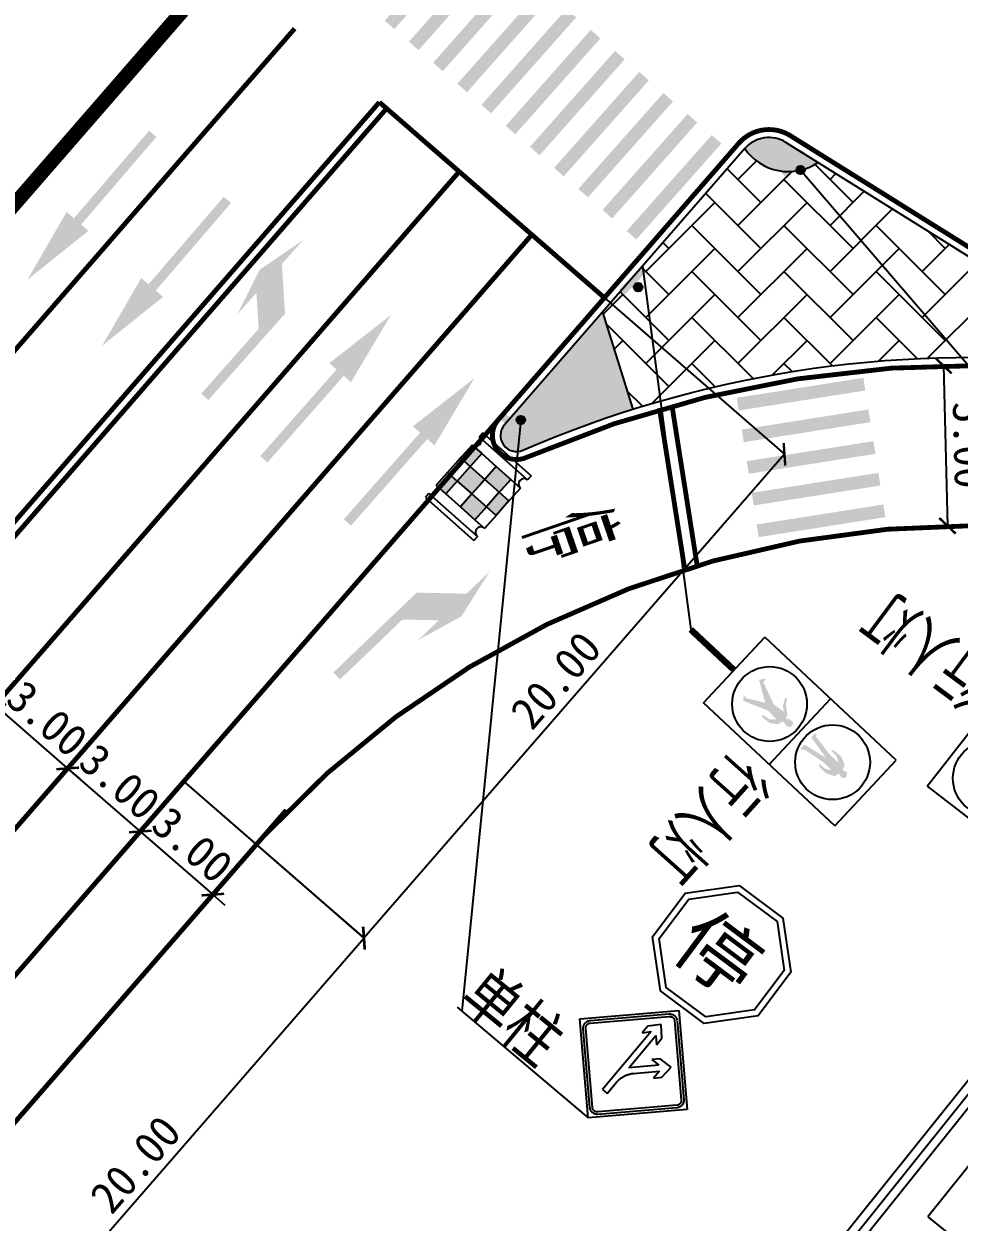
# Model space of a CAD drawing. Header units: millimetres. Extents: x 67546 to 67853, y 50657 to 50921.
# Drawn here: x 67667.31 to 67696.48, y 50736.81 to 50774.19 of the extents above; entities that cross this region are included whole.
import ezdxf

# ---------------------------------------------------------------- set-up
doc = ezdxf.new("R2010")
doc.units = ezdxf.units.MM
doc.linetypes.add('JTSS01', pattern=[6, 2, -4])
doc.linetypes.add('JTSS02', pattern=[2, 1, -1])
for name, color, linetype in [('@-交通信号', 7, 'Continuous'), ('@-交通岛', 82, 'Continuous'), ('@-交通标志', 7, 'Continuous'), ('@-设计标注', 7, 'Continuous'), ('@-路面边线', 7, 'Continuous'), ('@-辅助设计', 4, 'Continuous'), ('@-隔离岛', 3, 'Continuous'), ('交通标志', 7, 'Continuous')]:
    doc.layers.add(name, color=color, linetype=linetype)
doc.layers.add('@-道路标线', color=7, linetype='Continuous', lineweight=0)
doc.layers.get('0').off()
doc.layers.get('@-辅助设计').off()
doc.styles.add('--黑体', font='simhei.ttf')
doc.styles.add('STYLE1', font='simhei.ttf', dxfattribs={"width": 0.8})
doc.styles.add('宋体', font='')
doc.styles.add('黑体', font='simhei.ttf', dxfattribs={"width": 0.8})
doc.styles.get('宋体').set_extended_font_data('SimSun')
doc.dimstyles.new('标志标注', dxfattribs={"dimtxt": 1, "dimasz": 0.5, "dimexe": 0, "dimexo": 0, "dimgap": 0.25, "dimtad": 1, "dimzin": 0, "dimdsep": 46, "dimtxsty": '--黑体', "dimblk": 'ARCHTICK', "dimcen": 0.09, "dimadec": 0, "dimazin": 0, "dimtfac": 1, "dimtix": 1, "dimtmove": 1, "dimatfit": 0, "dimfxl": 1, "dimtolj": 1, "dimtzin": 0, "dimarcsym": 0})

# ---------------------------------------------------------------- blocks, each defined once
blk = doc.blocks.new('A$C3CD052C4')
at = {"layer": '@-交通信号'}
h = blk.add_hatch(color=256, dxfattribs=at)
h.paths.add_polyline_path([(0.198, 4.356), (0.304, 4.182), (0.32, 3.934), (0.381, 3.967), (0.401, 4.276), (0.275, 4.548), (0.121, 4.589), (0.137, 4.65), (0.157, 4.715), (0.141, 4.776), (0.1, 4.814), (0.043, 4.83), (-0.015, 4.814), (-0.055, 4.776), (-0.071, 4.715), (-0.051, 4.65), (-0.035, 4.589), (-0.19, 4.548), (-0.316, 4.276), (-0.295, 3.967), (-0.234, 3.934), (-0.218, 4.182), (-0.113, 4.356), (-0.113, 3.967), (-0.234, 3.267), (-0.279, 3.257), (-0.291, 3.19), (-0.113, 3.19), (0.043, 3.967), (0.198, 3.19), (0.377, 3.19), (0.365, 3.257), (0.32, 3.267), (0.198, 3.967)])
h.paths.add_polyline_path([(-0.061, 1.636), (-0.348, 0.921), (-0.458, 0.919), (-0.477, 0.887), (-0.307, 0.779), (0.082, 1.403), (0.39, 0.855), (0.361, 0.823), (0.365, 0.797), (0.408, 0.779), (0.506, 0.859), (0.201, 1.639), (0.216, 2.02), (0.368, 1.86), (0.408, 1.596), (0.474, 1.636), (0.445, 1.947), (0.303, 2.15), (0.133, 2.208), (0.125, 2.252, 0.207228), (0.135, 2.45, 0.071106), (0.119, 2.472, 0.097589), (0.103, 2.484, 0.022233), (0.085, 2.492, 0.040799), (0.074, 2.494, 0.045979), (0.046, 2.497, 0.036358), (0.01, 2.494, 0.028309), (-0.009, 2.491, 0.024691), (-0.031, 2.484, 0.079385), (-0.056, 2.47, 0.12435), (-0.067, 2.455, 0.081145), (-0.072, 2.435, 0.069556), (-0.07, 2.412, 0.00473), (-0.068, 2.402, 0.009011), (-0.067, 2.397, 0.057142), (-0.061, 2.381, -0.068241), (-0.056, 2.368, -0.124353), (-0.057, 2.348, 0.089456), (-0.06, 2.321, 0.014819), (-0.058, 2.301, -0.022419), (-0.056, 2.28, 0.042847), (-0.056, 2.27, 0.182875), (-0.054, 2.264, 0.101619), (-0.045, 2.259, 0.029922), (-0.002, 2.249), (-0.002, 2.204), (-0.11, 2.179), (-0.181, 2.086), (-0.291, 1.94), (-0.331, 1.904), (-0.506, 1.794), (-0.453, 1.754), (-0.263, 1.853), (-0.216, 1.878), (-0.11, 2.021)])
for p, q in [((-1.402, 5.609), (-1.402, 0)), ((1.402, 5.609), (-1.402, 5.609)), ((1.402, 5.609), (1.402, 0)), ((1.402, 2.805), (-1.402, 2.805)), ((1.402, 0), (-1.402, 0))]:
    blk.add_line(p, q, dxfattribs=at)
at = {"layer": '@-交通信号', "color": 1}
blk.add_circle((0, 4.207), 1.166, dxfattribs=at)
at = {"layer": '@-交通信号', "color": 3}
blk.add_circle((0.016, 1.53), 1.166, dxfattribs=at)
blk = doc.blocks.new('A$C4D5C2BD2')
at = {"layer": '@-交通信号', "linetype": 'ByBlock', "lineweight": -3}
h = blk.add_hatch(color=14, dxfattribs=at)
edge = h.paths.add_edge_path()
edge.add_line((0.981, 0.31), (0.905, 0.534))
edge.add_line((0.905, 0.534), (0.001, 0.223))
edge.add_line((0.001, 0.223), (0.077, 0))
edge.add_line((0.077, 0), (0.981, 0.31))
blk.add_hatch(color=14, dxfattribs=at).paths.add_polyline_path([(0.557, 0.515, 1), (0.292, 0.515, 1)])
at = {"layer": '@-交通信号', "color": 14}
blk.add_circle((0.425, 0.515, 363.651), 0.132, dxfattribs=at)
blk = doc.blocks.new('A$C42B20481')
at = {"layer": '@-交通信号', "linetype": 'ByBlock', "lineweight": -3}
for points in [[(0.132, 0, 1), (-0.132, 0, 1)], [(0.461, -0.373), (0.46, -0.137), (-0.496, -0.139), (-0.495, -0.375)]]:
    blk.add_hatch(color=14, dxfattribs=at).paths.add_polyline_path(points)
at = {"layer": '@-交通信号', "color": 14}
blk.add_circle((0, 0), 0.132, dxfattribs=at)
blk = doc.blocks.new('A$C1B03350C')
at = {"layer": '@-交通标志'}
for p, q in [((23.472, 21.953), (0.545, 20.911)), ((24.391, 1.724), (23.472, 21.953)), ((22.675, 21.646), (1.367, 20.678)), ((22.687, 21.377), (1.379, 20.408)), ((23.238, 15.185), (22.969, 21.119)), ((24.084, 2.521), (23.239, 21.131)), ((0.545, 20.911), (1.464, 0.682)), ((15.239, 20.227), (17.936, 20.35)), ((15.361, 17.53), (15.239, 20.227)), ((17.936, 20.35), (18.058, 17.653)), ((19.15, 20.405), (21.847, 20.528)), ((19.272, 17.708), (19.15, 20.405)), ((21.847, 20.528), (21.969, 17.83)), ((0.852, 20.114), (1.697, 1.503)), ((1.121, 20.126), (1.391, 14.192)), ((7.417, 19.872), (10.114, 19.994)), ((7.539, 17.175), (7.417, 19.872)), ((10.114, 19.994), (10.236, 17.297)), ((11.328, 20.05), (14.025, 20.172)), ((11.45, 17.352), (11.328, 20.05)), ((14.025, 20.172), (14.147, 17.475)), ((4.193, 19.456), (2.912, 17.896)), ((5.609, 18.018), (4.193, 19.456)), ((5.667, 16.747), (5.609, 18.018)), ((2.912, 17.896), (2.97, 16.624)), ((4.727, 17.605), (5.667, 16.747)), ((4.826, 15.43), (4.727, 17.605)), ((18.058, 17.653), (15.361, 17.53)), ((21.969, 17.83), (19.272, 17.708)), ((2.97, 16.624), (3.828, 17.564)), ((3.828, 17.564), (3.927, 15.389)), ((10.236, 17.297), (7.539, 17.175)), ((14.147, 17.475), (11.45, 17.352)), ((7.565, 16.5), (22, 17.156)), ((22, 17.156), (22.061, 15.807)), ((7.626, 15.152), (7.565, 16.5)), ((22.061, 15.807), (7.626, 15.152)), ((3.927, 15.389), (4.826, 15.43)), ((1.391, 14.192), (23.238, 15.185)), ((23.251, 14.915), (1.403, 13.923)), ((23.533, 8.712), (23.251, 14.915)), ((1.403, 13.923), (1.685, 7.719)), ((19.443, 13.932), (22.14, 14.054)), ((19.565, 11.234), (19.443, 13.932)), ((22.14, 14.054), (22.262, 11.357)), ((7.711, 13.399), (10.408, 13.521)), ((10.408, 13.521), (10.53, 10.824)), ((13.577, 13.665), (16.274, 13.788)), ((13.699, 10.968), (13.577, 13.665)), ((16.274, 13.788), (16.396, 11.09)), ((7.833, 10.701), (7.711, 13.399)), ((3.656, 12.268), (2.219, 10.852)), ((4.927, 12.326), (3.656, 12.268)), ((4.069, 11.386), (4.927, 12.326)), ((6.244, 11.485), (4.069, 11.386)), ((6.285, 10.586), (6.244, 11.485)), ((22.262, 11.357), (19.565, 11.234)), ((2.219, 10.852), (3.778, 9.571)), ((16.396, 11.09), (13.699, 10.968)), ((4.11, 10.487), (6.285, 10.586)), ((5.05, 9.629), (4.11, 10.487)), ((10.53, 10.824), (7.833, 10.701)), ((7.864, 10.027), (22.293, 10.683)), ((22.293, 10.683), (22.354, 9.334)), ((7.925, 8.678), (7.864, 10.027)), ((3.778, 9.571), (5.05, 9.629)), ((22.354, 9.334), (7.925, 8.678)), ((1.685, 7.719), (23.533, 8.712)), ((23.545, 8.442), (1.697, 7.449)), ((23.815, 2.508), (23.545, 8.442)), ((1.697, 7.449), (1.967, 1.516)), ((10.905, 7.057), (13.602, 7.18)), ((13.602, 7.18), (13.725, 4.482)), ((14.816, 7.235), (17.513, 7.357)), ((14.938, 4.537), (14.816, 7.235)), ((17.513, 7.357), (17.636, 4.66)), ((3.083, 6.702), (5.78, 6.824)), ((5.78, 6.824), (5.903, 4.127)), ((6.994, 6.879), (9.691, 7.002)), ((7.116, 4.182), (6.994, 6.879)), ((9.691, 7.002), (9.814, 4.305)), ((11.027, 4.36), (10.905, 7.057)), ((3.205, 4.004), (3.083, 6.702)), ((21.452, 6.59), (20.18, 6.532)), ((20.18, 6.532), (21.12, 5.674)), ((23.012, 5.31), (21.452, 6.59)), ((21.12, 5.674), (18.945, 5.575)), ((18.945, 5.575), (18.986, 4.676)), ((21.574, 3.893), (23.012, 5.31)), ((17.636, 4.66), (14.938, 4.537)), ((18.986, 4.676), (21.161, 4.775)), ((21.161, 4.775), (20.303, 3.835)), ((5.903, 4.127), (3.205, 4.004)), ((9.814, 4.305), (7.116, 4.182)), ((13.725, 4.482), (11.027, 4.36)), ((3.232, 3.33), (17.666, 3.986)), ((17.666, 3.986), (17.727, 2.637)), ((20.303, 3.835), (21.574, 3.893)), ((3.293, 1.981), (3.232, 3.33)), ((17.727, 2.637), (3.293, 1.981)), ((2.249, 1.258), (23.557, 2.226)), ((2.261, 0.988), (23.569, 1.957)), ((1.464, 0.682), (24.391, 1.724))]:
    blk.add_line(p, q, dxfattribs=at)
for centre, major_axis, start_param, end_param in [((22.699, 21.107), (-0.382, 0.382), 3.972398, 5.543194), ((22.699, 21.107), (-0.191, 0.191), 3.972398, 5.543194), ((1.391, 20.139), (-0.382, 0.382), -0.739991, 0.830805), ((1.391, 20.139), (0.191, 0.191), 0.830805, 2.401601), ((23.545, 2.496), (0.191, 0.191), 3.972398, 5.543194), ((23.545, 2.496), (-0.382, 0.382), 2.401601, 3.972398), ((2.237, 1.528), (-0.382, 0.382), 0.830805, 2.401601), ((2.237, 1.528), (0.191, 0.191), 2.401601, 3.972398)]:
    blk.add_ellipse(centre, major_axis=major_axis, ratio=1, start_param=start_param, end_param=end_param, dxfattribs=at)
blk = doc.blocks.new('*U56')
at = {"layer": '@-路面边线'}
h = blk.add_hatch(color=256, dxfattribs=at)
h.dxf.hatch_style = 1
h.paths.add_polyline_path([(0.442, -0.026), (0.403, -4.026), (0.803, -4.029), (0.842, -0.03)])
blk = doc.blocks.new('*U57')
at = {"layer": '@-辅助设计', "color": 0, "linetype": 'ByBlock', "lineweight": -2, "transparency": 16777216, "rotation": 138.9999999997542}
for p in [(67675.407, 50776.996), (67676.162, 50776.34), (67676.916, 50775.684), (67677.671, 50775.028), (67678.426, 50774.372), (67679.18, 50773.716), (67679.935, 50773.06), (67680.69, 50772.404), (67681.445, 50771.748), (67682.199, 50771.092), (67682.954, 50770.436), (67683.709, 50769.78), (67684.463, 50769.124), (67685.218, 50768.467), (67685.973, 50767.811), (67686.727, 50767.155)]:
    blk.add_blockref('*U56', p, dxfattribs=at)
blk = doc.blocks.new('*U63')
at = {"layer": '@-路面边线'}
h = blk.add_hatch(color=256, dxfattribs=at)
h.dxf.hatch_style = 1
h.paths.add_polyline_path([(-0.613, 2.033), (-0.61, -1.967), (-0.21, -1.967), (-0.213, 2.033)])
blk = doc.blocks.new('*U64')
at = {"layer": '@-辅助设计', "color": 0, "linetype": 'ByBlock', "lineweight": -2, "transparency": 16777216, "rotation": 278.932982786491}
for p in [(67691.581, 50762.226), (67691.736, 50761.238), (67691.892, 50760.25), (67692.047, 50759.262), (67692.202, 50758.274)]:
    blk.add_blockref('*U63', p, dxfattribs=at)
blk = doc.blocks.new('A$C348E0356')
at = {"layer": '交通标志', "lineweight": 15}
h = blk.add_hatch(color=1, dxfattribs=at)
h.paths.add_polyline_path([(3.003, 1.582), (2.699, 2.053), (2.346, 1.825), (2.65, 1.354)])
h.paths.add_polyline_path([(1.7, 2.828), (2.004, 2.356), (2.357, 2.584), (2.053, 3.056)])
h.paths.add_polyline_path([(2.004, 2.356), (1.473, 2.014), (1.815, 1.484), (2.346, 1.825), (2.213, 2.032)])
h.paths.add_polyline_path([(2.119, 1.012), (1.815, 1.484), (1.285, 1.142), (1.588, 0.67)])
h.paths.add_polyline_path([(1.169, 2.486), (0.639, 2.144), (0.943, 1.672), (1.473, 2.014)])
h.paths.add_polyline_path([(0.943, 1.672), (0.589, 1.444), (0.931, 0.914), (1.285, 1.142), (1.152, 1.348)])
at = {"layer": '交通标志', "lineweight": 25}
for p, q in [((1.769, 3.498), (0, 2.358)), ((1.864, 3.35), (0.095, 2.211)), ((1.864, 3.35), (1.769, 3.498)), ((1.7, 2.828), (1.169, 2.486)), ((2.053, 3.056), (1.7, 2.828)), ((2.004, 2.356), (1.7, 2.828)), ((2.357, 2.584), (2.053, 3.056)), ((0.095, 2.211), (0, 2.358)), ((1.169, 2.486), (0.639, 2.144)), ((1.473, 2.014), (1.169, 2.486)), ((2.004, 2.356), (1.473, 2.014)), ((2.357, 2.584), (2.004, 2.356)), ((2.346, 1.825), (2.004, 2.356)), ((2.699, 2.053), (2.357, 2.584)), ((0.639, 2.144), (0.285, 1.916)), ((0.943, 1.672), (0.639, 2.144)), ((1.473, 2.014), (0.943, 1.672)), ((1.815, 1.484), (1.473, 2.014)), ((2.65, 1.354), (2.213, 2.032)), ((2.699, 2.053), (2.346, 1.825)), ((3.003, 1.582), (2.566, 2.26)), ((0.589, 1.444), (0.285, 1.916)), ((0.943, 1.672), (0.589, 1.444)), ((1.285, 1.142), (0.943, 1.672)), ((2.119, 1.012), (1.682, 1.69)), ((2.346, 1.825), (1.815, 1.484)), ((3.003, 1.582), (2.65, 1.354)), ((0.931, 0.914), (0.589, 1.444)), ((1.588, 0.67), (1.152, 1.348)), ((1.815, 1.484), (1.285, 1.142)), ((3.193, 1.287), (1.425, 0.147)), ((2.65, 1.354), (2.119, 1.012)), ((3.288, 1.14), (3.193, 1.287)), ((1.235, 0.442), (0.798, 1.12)), ((1.285, 1.142), (0.931, 0.914)), ((3.288, 1.14), (1.52, 0)), ((2.119, 1.012), (1.588, 0.67)), ((1.588, 0.67), (1.235, 0.442)), ((1.52, 0), (1.425, 0.147))]:
    blk.add_line(p, q, dxfattribs=at)
for centre, major_axis, start_param, end_param in [((1.959, 3.203), (0.013, 0.175), 0.648166, 3.789759), ((0.19, 2.063), (-0.175, 0.013), 2.218962, 5.360555), ((3.098, 1.434), (-0.175, 0.013), -0.92263, 2.218962), ((1.33, 0.295), (0.013, 0.175), 3.789759, 6.931351)]:
    blk.add_ellipse(centre, major_axis=major_axis, ratio=1, start_param=start_param, end_param=end_param, dxfattribs=at)
blk = doc.blocks.new('A$C174B43BA')
at = {"layer": '交通标志', "linetype": 'ByBlock', "lineweight": -3}
for points in [[(0.637, 0.384, 1), (0.372, 0.384, 1)], [(0.956, 0), (0.961, 0.236), (0.005, 0.257), (0, 0.022)]]:
    blk.add_hatch(color=14, dxfattribs=at).paths.add_polyline_path(points)
at = {"layer": '交通标志', "color": 14}
blk.add_circle((0.504, 0.384), 0.132, dxfattribs=at)
blk = doc.blocks.new('A$C4F5065A2')
at = {"layer": '@-交通标志', "color": 1}
for points in [[(57.9, 197.6), (139.7, 197.6), (197.6, 139.7), (197.6, 57.9), (139.7, 0), (57.9, 0), (0, 57.9), (0, 139.7)], [(61.8, 188.1), (135.8, 188.1), (188.1, 135.8), (188.1, 61.8), (135.8, 9.5), (61.8, 9.5), (9.5, 61.8), (9.5, 135.8)]]:
    blk.add_lwpolyline(points, close=True, dxfattribs=at)
at = {"layer": '@-交通标志', "color": 7, "style": '黑体'}
blk.add_text('停', height=87.2, dxfattribs=at).set_placement((34.4, 53.7))
blk = doc.blocks.new('A$C13FF20AF')
at = {"layer": '交通标志', "color": 5}
for p, q in [((0, 7.8), (7.8, 15.59)), ((7.8, 15.59), (15.59, 7.79)), ((7.79, 0), (0, 7.8)), ((15.59, 7.79), (7.79, 0))]:
    blk.add_line(p, q, dxfattribs=at)
at = {"layer": '交通标志', "color": 7}
for p, q in [((0.98, 8.39), (7.22, 14.62)), ((1.17, 8.19), (7.41, 14.42)), ((8.19, 14.42), (14.42, 8.18)), ((8.39, 14.62), (14.62, 8.37)), ((7.31, 13.16), (6.28, 12.04)), ((6.28, 12.04), (6.28, 11.09)), ((8.35, 12.04), (7.31, 13.16)), ((8.35, 11.09), (8.35, 12.04)), ((6.28, 11.09), (6.97, 11.84)), ((6.97, 11.84), (6.96, 3.41)), ((7.65, 7.16), (7.65, 11.84)), ((7.65, 11.84), (8.35, 11.09)), ((10.03, 9.54), (7.65, 7.16)), ((9.69, 10.17), (9.02, 9.5)), ((9.02, 9.5), (10.03, 9.54)), ((11.21, 10.23), (9.69, 10.17)), ((11.15, 8.71), (11.21, 10.23)), ((0.92, 8.33), (0.98, 8.39)), ((1.13, 8.15), (1.17, 8.19)), ((8.46, 7), (10.52, 9.06)), ((10.52, 9.06), (10.48, 8.04)), ((10.48, 8.04), (11.15, 8.71)), ((7.21, 0.97), (0.97, 7.22)), ((7.4, 1.17), (1.17, 7.41)), ((14.42, 7.4), (8.18, 1.17)), ((8.36, 6.9), (8.46, 7)), ((14.62, 7.2), (8.37, 0.97)), ((14.44, 7.42), (14.42, 7.4)), ((14.65, 7.23), (14.62, 7.2)), ((7.65, 3.41), (7.65, 5.05)), ((6.96, 3.41), (7.65, 3.41)), ((7.27, 0.92), (7.21, 0.97)), ((7.44, 1.13), (7.4, 1.17))]:
    blk.add_line(p, q, dxfattribs=at)
for points in [[(7.22, 14.62), (7.28, 14.68), (7.35, 14.72), (7.42, 14.77), (7.49, 14.8), (7.57, 14.83), (7.65, 14.85), (7.72, 14.86), (7.8, 14.86), (7.88, 14.86), (7.96, 14.84), (8.04, 14.83), (8.11, 14.8), (8.19, 14.77), (8.26, 14.72), (8.33, 14.67)], [(7.41, 14.42), (7.45, 14.46), (7.5, 14.49), (7.55, 14.52), (7.6, 14.54), (7.65, 14.56), (7.7, 14.57), (7.75, 14.58), (7.8, 14.58), (7.86, 14.58), (7.91, 14.57), (7.96, 14.56), (8.01, 14.54), (8.06, 14.52), (8.11, 14.49), (8.15, 14.46), (8.19, 14.42)], [(0.97, 7.22), (0.92, 7.28), (0.87, 7.35), (0.83, 7.42), (0.79, 7.49), (0.77, 7.57), (0.75, 7.65), (0.74, 7.72), (0.73, 7.8), (0.74, 7.88), (0.75, 7.96), (0.77, 8.04), (0.79, 8.11), (0.83, 8.19), (0.87, 8.26), (0.92, 8.33)], [(1.17, 7.41), (1.13, 7.45), (1.1, 7.5), (1.07, 7.55), (1.05, 7.6), (1.03, 7.65), (1.02, 7.7), (1.01, 7.75), (1.01, 7.8), (1.01, 7.86), (1.02, 7.91), (1.03, 7.96), (1.05, 8.01), (1.07, 8.06), (1.1, 8.11), (1.13, 8.15)], [(14.42, 8.18), (14.44, 8.16), (14.46, 8.14), (14.48, 8.12), (14.49, 8.1), (14.51, 8.07), (14.52, 8.05), (14.53, 8.03), (14.54, 8), (14.55, 7.98), (14.56, 7.95), (14.57, 7.92), (14.57, 7.9), (14.58, 7.87), (14.58, 7.84), (14.58, 7.82), (14.58, 7.79), (14.58, 7.76), (14.58, 7.73), (14.58, 7.71), (14.57, 7.68), (14.57, 7.65), (14.56, 7.63), (14.55, 7.6), (14.54, 7.58), (14.53, 7.55), (14.52, 7.53), (14.51, 7.51), (14.49, 7.48), (14.48, 7.46), (14.46, 7.44), (14.44, 7.42)], [(14.62, 8.37), (14.65, 8.34), (14.67, 8.31), (14.7, 8.28), (14.72, 8.25), (14.74, 8.21), (14.76, 8.18), (14.78, 8.14), (14.8, 8.11), (14.81, 8.07), (14.82, 8.03), (14.84, 7.99), (14.84, 7.95), (14.85, 7.91), (14.86, 7.87), (14.86, 7.83), (14.86, 7.79), (14.86, 7.75), (14.86, 7.71), (14.85, 7.67), (14.84, 7.63), (14.84, 7.59), (14.82, 7.55), (14.81, 7.51), (14.8, 7.47), (14.78, 7.44), (14.76, 7.4), (14.74, 7.36), (14.72, 7.33), (14.7, 7.3), (14.67, 7.26), (14.65, 7.23)], [(7.65, 5.05), (7.65, 5.19), (7.66, 5.32), (7.68, 5.46), (7.7, 5.59), (7.73, 5.73), (7.77, 5.85), (7.81, 5.98), (7.86, 6.11), (7.91, 6.23), (7.97, 6.35), (8.04, 6.47), (8.11, 6.58), (8.19, 6.69), (8.27, 6.8), (8.36, 6.9)], [(8.37, 0.97), (8.31, 0.92), (8.24, 0.87), (8.17, 0.83), (8.1, 0.79), (8.03, 0.77), (7.95, 0.75), (7.87, 0.74), (7.79, 0.73), (7.71, 0.74), (7.63, 0.75), (7.55, 0.77), (7.48, 0.79), (7.41, 0.83), (7.34, 0.87), (7.27, 0.92)], [(8.18, 1.17), (8.14, 1.13), (8.09, 1.1), (8.05, 1.07), (8, 1.05), (7.95, 1.03), (7.89, 1.02), (7.84, 1.01), (7.79, 1.01), (7.74, 1.01), (7.68, 1.02), (7.63, 1.03), (7.58, 1.05), (7.53, 1.07), (7.49, 1.1), (7.44, 1.13)]]:
    blk.add_spline(points, degree=3, dxfattribs=at)
blk = doc.blocks.new('A$C291B26D4')
at = {"layer": '交通标志'}
blk.add_line((0.24, 0.205), (5.584, 0.269), dxfattribs=at)
for name, p, xscale, yscale, zscale, rotation in [('A$C4F5065A2', (3.501, 4.646), 0.0207999998472934, 0.0208000000566244, 0.0208, 4.070968802407461), ('A$C13FF20AF', (3.4, 0.243), 0.2804062249635773, 0.2804062250068, 0.2804062247775562, 0.6801314453254345)]:
    blk.add_blockref(name, p, dxfattribs=dict(at, xscale=xscale, yscale=yscale, zscale=zscale, rotation=rotation))
at = {"layer": '交通标志', "color": 0, "style": '黑体', "width": 0.8}
blk.add_text('单柱', height=1.5, rotation=1.5884, dxfattribs=at).set_placement((0.122, 0.343))
blk = doc.blocks.new('A$C1A410BDF')
blk.add_blockref('A$C291B26D4', (0, 0))
blk = doc.blocks.new('_ARCHTICK')
at = {"color": 0, "linetype": 'ByBlock', "const_width": 0.15}
blk.add_lwpolyline([(-0.5, -0.5), (0.5, 0.5)], dxfattribs=at)
blk = doc.blocks.new('*D89')
at = {"layer": '@-设计标注', "color": 0, "lineweight": -2, "transparency": 16777216}
for p, q in [((67666.411, 50752.929), (67666.033, 50753.257)), ((67666.411, 50752.929), (67668.675, 50750.961)), ((67668.675, 50750.961), (67669.052, 50750.633))]:
    blk.add_line(p, q, dxfattribs=at)
at = {"layer": 'Defpoints', "color": 0, "transparency": 16777216}
for p in [(67666.411, 50752.929), (67668.675, 50750.961), (67668.675, 50750.961)]:
    blk.add_point(p, dxfattribs=at)
at = {"layer": '@-设计标注', "color": 0, "lineweight": -2, "transparency": 16777216, "xscale": 0.5, "yscale": 0.5, "zscale": 0.5}
for p, rotation in [((67666.411, 50752.929), 319.0000000000542), ((67668.675, 50750.961), 139.0000000000543)]:
    blk.add_blockref('_ARCHTICK', p, dxfattribs=dict(at, rotation=rotation))
at = {"layer": '@-设计标注', "color": 0, "transparency": 16777216, "insert": (67668.038, 50752.515), "char_height": 1, "attachment_point": 5, "rotation": 319, "style": '--黑体'}
blk.add_mtext('\\A1;3.00', dxfattribs=at)
blk = doc.blocks.new('*D90')
at = {"layer": '@-设计标注', "color": 0, "lineweight": -2, "transparency": 16777216}
for p, q in [((67668.675, 50750.961), (67668.297, 50751.289)), ((67668.675, 50750.961), (67670.939, 50748.993)), ((67670.939, 50748.993), (67671.316, 50748.665))]:
    blk.add_line(p, q, dxfattribs=at)
at = {"layer": 'Defpoints', "color": 0, "transparency": 16777216}
for p in [(67668.675, 50750.961), (67670.939, 50748.993), (67670.939, 50748.993)]:
    blk.add_point(p, dxfattribs=at)
at = {"layer": '@-设计标注', "color": 0, "lineweight": -2, "transparency": 16777216, "xscale": 0.5, "yscale": 0.5, "zscale": 0.5}
for p, rotation in [((67668.675, 50750.961), 319.0000000008384), ((67670.939, 50748.993), 139.0000000008384)]:
    blk.add_blockref('_ARCHTICK', p, dxfattribs=dict(at, rotation=rotation))
at = {"layer": '@-设计标注', "color": 0, "transparency": 16777216, "insert": (67670.303, 50750.547), "char_height": 1, "attachment_point": 5, "rotation": 319, "style": '--黑体'}
blk.add_mtext('\\A1;3.00', dxfattribs=at)
blk = doc.blocks.new('*D91')
at = {"layer": '@-设计标注', "color": 0, "lineweight": -2, "transparency": 16777216}
for p, q in [((67670.939, 50748.993), (67670.561, 50749.321)), ((67670.939, 50748.993), (67673.203, 50747.024)), ((67673.203, 50747.024), (67673.58, 50746.696))]:
    blk.add_line(p, q, dxfattribs=at)
at = {"layer": 'Defpoints', "color": 0, "transparency": 16777216}
for p in [(67670.939, 50748.993), (67673.203, 50747.024), (67673.203, 50747.024)]:
    blk.add_point(p, dxfattribs=at)
at = {"layer": '@-设计标注', "color": 0, "lineweight": -2, "transparency": 16777216, "xscale": 0.5, "yscale": 0.5, "zscale": 0.5}
for p, rotation in [((67670.939, 50748.993), 319.0000000000542), ((67673.203, 50747.024), 139.0000000000543)]:
    blk.add_blockref('_ARCHTICK', p, dxfattribs=dict(at, rotation=rotation))
at = {"layer": '@-设计标注', "color": 0, "transparency": 16777216, "insert": (67672.567, 50748.579), "char_height": 1, "attachment_point": 5, "rotation": 319, "style": '--黑体'}
blk.add_mtext('\\A1;3.00', dxfattribs=at)
blk = doc.blocks.new('*D94')
at = {"layer": '@-设计标注', "color": 0, "lineweight": -2, "transparency": 16777216}
for p, q in [((67685.415, 50765.646), (67691.031, 50760.764)), ((67691.031, 50760.764), (67677.91, 50745.67)), ((67672.294, 50750.552), (67677.91, 50745.67))]:
    blk.add_line(p, q, dxfattribs=at)
at = {"layer": 'Defpoints', "color": 0, "transparency": 16777216}
for p in [(67685.415, 50765.646), (67672.294, 50750.552), (67677.91, 50745.67)]:
    blk.add_point(p, dxfattribs=at)
at = {"layer": '@-设计标注', "color": 0, "lineweight": -2, "transparency": 16777216, "xscale": 0.5, "yscale": 0.5, "zscale": 0.5}
for p, rotation in [((67691.031, 50760.764), 49.00000000005978), ((67677.91, 50745.67), 229.0000000000598)]:
    blk.add_blockref('_ARCHTICK', p, dxfattribs=dict(at, rotation=rotation))
at = {"layer": '@-设计标注', "color": 0, "transparency": 16777216, "insert": (67683.9, 50753.713), "char_height": 1, "attachment_point": 5, "rotation": 49, "style": '--黑体'}
blk.add_mtext('\\A1;20.00', dxfattribs=at)
blk = doc.blocks.new('*D95')
at = {"layer": '@-设计标注', "color": 0, "lineweight": -2, "transparency": 16777216}
for p, q in [((67672.294, 50750.552), (67677.921, 50745.66)), ((67677.921, 50745.66), (67664.8, 50730.566)), ((67659.173, 50735.458), (67664.8, 50730.566))]:
    blk.add_line(p, q, dxfattribs=at)
at = {"layer": 'Defpoints', "color": 0, "transparency": 16777216}
for p in [(67672.294, 50750.552), (67659.173, 50735.458), (67664.8, 50730.566)]:
    blk.add_point(p, dxfattribs=at)
at = {"layer": '@-设计标注', "color": 0, "lineweight": -2, "transparency": 16777216, "xscale": 0.5, "yscale": 0.5, "zscale": 0.5}
for p, rotation in [((67677.921, 50745.66), 48.9999999993991), ((67664.8, 50730.566), 228.9999999993991)]:
    blk.add_blockref('_ARCHTICK', p, dxfattribs=dict(at, rotation=rotation))
at = {"layer": '@-设计标注', "color": 0, "transparency": 16777216, "insert": (67670.79, 50738.609), "char_height": 1, "attachment_point": 5, "rotation": 49, "style": '--黑体'}
blk.add_mtext('\\A1;20.00', dxfattribs=at)
blk = doc.blocks.new('*D97')
at = {"layer": '@-设计标注', "color": 0, "lineweight": -2, "transparency": 16777216}
blk.add_line((67695.989, 50763.528), (67696.116, 50758.53), dxfattribs=at)
at = {"layer": 'Defpoints', "color": 0, "transparency": 16777216}
for p in [(67695.989, 50763.528), (67696.116, 50758.53), (67696.116, 50758.53)]:
    blk.add_point(p, dxfattribs=at)
at = {"layer": '@-设计标注', "color": 0, "lineweight": -2, "transparency": 16777216, "xscale": 0.5, "yscale": 0.5, "zscale": 0.5}
for p, rotation in [((67695.989, 50763.528), 91.45853095457419), ((67696.116, 50758.53), 271.4585309545742)]:
    blk.add_blockref('_ARCHTICK', p, dxfattribs=dict(at, rotation=rotation))
at = {"layer": '@-设计标注', "color": 0, "transparency": 16777216, "insert": (67696.808, 50761.048), "char_height": 1, "attachment_point": 5, "rotation": 271.4585, "style": '--黑体'}
blk.add_mtext('\\A1;5.00', dxfattribs=at)

msp = doc.modelspace()

# ---------------------------------------------------------------- hatches: boundary and pattern name
at = {"layer": '@-道路标线'}
for points in [[(67671.328, 50770.76), (67671.215, 50770.858), (67668.869, 50768.126), (67668.642, 50768.322), (67667.42, 50766.208), (67669.325, 50767.736), (67669.097, 50767.931), (67671.442, 50770.662)], [(67673.656, 50768.7), (67673.543, 50768.797), (67671.197, 50766.066), (67670.97, 50766.262), (67669.748, 50764.148), (67671.653, 50765.675), (67671.425, 50765.871), (67673.77, 50768.602)], [(67672.952, 50762.554), (67672.84, 50762.653), (67674.631, 50764.674), (67674.563, 50765.803), (67673.966, 50765.13), (67674.661, 50766.517), (67676.022, 50767.449), (67675.359, 50766.701), (67675.452, 50765.148), (67673.064, 50762.454)], [(67674.795, 50760.606), (67674.682, 50760.705), (67677.061, 50763.408), (67676.835, 50763.606), (67678.759, 50765.11), (67677.511, 50763.011), (67677.286, 50763.21), (67674.907, 50760.507)], [(67677.4, 50758.634), (67677.287, 50758.733), (67679.665, 50761.436), (67679.44, 50761.634), (67681.363, 50763.138), (67680.116, 50761.039), (67679.891, 50761.238), (67677.512, 50758.535)], [(67677.065, 50753.845), (67677.169, 50753.737), (67679.118, 50755.606), (67680.249, 50755.582), (67679.6, 50754.959), (67680.959, 50755.709), (67681.837, 50757.105), (67681.115, 50756.413), (67679.56, 50756.445), (67676.962, 50753.954)]]:
    msp.add_hatch(color=7, dxfattribs=at).paths.add_polyline_path(points)
at = {"layer": '@-隔离岛'}
h = msp.add_hatch(dxfattribs=at)
h.set_pattern_fill('GRASS', color=256, scale=0.02, angle=-2e-09, style=0)
h.paths.add_polyline_path([(67714.479, 50777.86), (67711.587, 50777.724), (67714.334, 50776.008, 0.164871), (67714.646, 50775.934), (67715.074, 50776.587, 0.037699), (67715.045, 50776.656, -0.000991), (67715.001, 50776.746), (67714.716, 50776.756, -0.982425), (67714.452, 50776.761, -1.017889), (67714.716, 50776.756), (67715.001, 50776.746, -0.012185)])
h.paths.add_polyline_path([(67702.164, 50802.519, 0.443789), (67702.05, 50803.251), (67702.018, 50803.14, -0.335216), (67702.115, 50803.012, -1), (67701.85, 50803.012, -0.497885), (67702.018, 50803.14), (67702.05, 50803.251, 0.240323), (67701.598, 50803.301, -0.024032), (67699.292, 50802.55), (67700.022, 50799.874)])
h.paths.add_polyline_path([(67696.296, 50795.272, 0.172696), (67694.424, 50795.848), (67694.505, 50795.631, -0.522341), (67694.683, 50795.507, -1), (67694.418, 50795.507, -0.313767), (67694.505, 50795.631), (67694.424, 50795.848, 0.120406), (67693.094, 50795.461), (67694.025, 50794.592, 0.434812), (67695.849, 50794.72)])
h.paths.add_polyline_path([(67685.354, 50765.194), (67682.296, 50761.676, 0.668931), (67682.709, 50760.849), (67682.794, 50761.702, -0.385397), (67682.675, 50761.834, -1), (67682.939, 50761.834, -0.44363), (67682.794, 50761.702), (67682.709, 50760.849, 0.084318), (67682.871, 50760.889, -0.025979), (67686.305, 50762.167)])
h.paths.add_polyline_path([(67691.078, 50770.493, 0.368919), (67689.794, 50770.301, 0.290435), (67691.404, 50769.603, -0.04918), (67691.401, 50769.629, -0.870083), (67691.661, 50769.665, 0.070903), (67692.075, 50769.87)])
h.paths.add_polyline_path([(67671.276, 50786.683), (67670.18, 50787.705, 0.794168), (67669.371, 50787.161, -0.013644), (67669.889, 50785.68)])
h.paths.add_polyline_path([(67670.477, 50786.732, -1), (67670.742, 50786.732, -1)], flags=16)
h.paths.add_polyline_path([(67669.648, 50787.335, -1), (67669.913, 50787.335, -1)], flags=16)
h = msp.add_hatch(dxfattribs=at)
h.set_pattern_fill('AR-HBONE', color=30, scale=0.01, angle=-2e-09, style=0)
h.paths.add_polyline_path([(67712.435, 50785.987), (67707.174, 50781.162, 0.255889), (67707.761, 50780.115), (67710.769, 50778.235, -0.932497), (67711.032, 50778.217, -0.249318), (67710.974, 50778.107), (67711.587, 50777.724), (67714.479, 50777.86, -0.083546)])
h.paths.add_polyline_path([(67712.435, 50785.987, -0.007275), (67712.387, 50786.72, 0.689729), (67711.498, 50787.008), (67708.405, 50783.15, -0.397443), (67708.53, 50783.018, -0.870351), (67708.27, 50782.981), (67707.448, 50781.957, 0.173206), (67707.174, 50781.162)])
h.paths.add_polyline_path([(67691.62, 50769.528, -0.573749), (67691.404, 50769.603, -0.290435), (67689.794, 50770.301), (67685.354, 50765.194), (67686.305, 50762.167, -0.073893), (67696.547, 50763.788)])
h.paths.add_polyline_path([(67686.335, 50765.978, -1), (67686.6, 50765.978, -1)], flags=16)
h.paths.add_polyline_path([(67696.356, 50767.195), (67692.075, 50769.87, -0.070903), (67691.661, 50769.665, -0.069471), (67691.666, 50769.629, -0.218756), (67691.62, 50769.528), (67696.547, 50763.788, -0.026503), (67700.281, 50763.626, 0.121996), (67700.519, 50763.661), (67700.505, 50763.83, -0.437595), (67700.362, 50763.962, -1), (67700.627, 50763.962, -0.391212), (67700.505, 50763.83), (67700.519, 50763.661, 0.611062), (67700.594, 50764.547)])

# ---------------------------------------------------------------- linework, layer by layer
at = {"layer": '@-交通信号'}
msp.add_line((67691.447, 50769.729), (67712.681, 50744.993), dxfattribs=at)
at = {"layer": '@-交通信号', "linetype": 'Continuous', "lineweight": -3}
msp.add_line((67686.603, 50766.632), (67688.107, 50755.295, 31.077), dxfattribs=at)
at = {"layer": '@-交通信号', "const_width": 0.2, "elevation": 31.077, "flags": 128}
msp.add_lwpolyline([(67689.461, 50754.028), (67688.107, 50755.295)], dxfattribs=at)
at = {"layer": '@-交通岛', "color": 7, "linetype": 'Continuous', "const_width": 0.15, "flags": 128}
msp.add_lwpolyline([(67691.211, 50770.705, 0.368919), (67689.605, 50770.465), (67682.107, 50761.84, 0.798274), (67682.971, 50760.66, -0.126904), (67700.257, 50763.377, 0.792106), (67700.726, 50764.759), (67696.489, 50767.407), (67696.489, 50767.407)], format="xyb", close=True, dxfattribs=at)
at = {"layer": '@-交通标志'}
msp.add_line((67682.807, 50761.834), (67680.968, 50743.39), dxfattribs=at)
at = {"layer": '@-道路标线', "color": 7, "linetype": 'JTSS02', "ltscale": 1.5, "const_width": 0.45, "flags": 128}
msp.add_lwpolyline([(67660.612, 50761.196), (67672.256, 50774.591)], dxfattribs=at)
at = {"layer": '@-道路标线', "color": 7, "linetype": 'JTSS01', "const_width": 0.15, "flags": 128}
for points in [[(67620.331, 50710.286), (67674.168, 50772.218), (67675.755, 50774.043)], [(67641.524, 50724.3), (67667.766, 50754.488)], [(67672.294, 50750.552), (67592.95, 50659.277)]]:
    msp.add_lwpolyline(points, dxfattribs=at)
at = {"layer": '@-道路标线', "color": 30, "linetype": 'Continuous', "ltscale": 0.08, "const_width": 0.15, "flags": 128}
for points in [[(67665.275, 50756.653), (67677.226, 50770.401), (67678.397, 50771.747)], [(67665.502, 50756.456), (67677.961, 50770.789), (67678.623, 50771.55)]]:
    msp.add_lwpolyline(points, dxfattribs=at)
at = {"layer": '@-道路标线', "color": 7, "linetype": 'Continuous', "const_width": 0.15, "flags": 128}
for points in [[(67678.397, 50771.747), (67685.415, 50765.646)], [(67667.766, 50754.488), (67680.225, 50768.82), (67680.887, 50769.582)], [(67683.151, 50767.614), (67670.03, 50752.52)], [(67685.415, 50765.646), (67672.294, 50750.552)], [(67687.13, 50762.205), (67687.913, 50757.228)], [(67687.525, 50762.267), (67688.308, 50757.29)], [(67670.062, 50752.557), (67670.272, 50752.799)], [(67675.494, 50749.66), (67595.214, 50657.308)], [(67675.494, 50749.66), (67674.869, 50748.941)], [(67674.869, 50748.941), (67674.801, 50748.862)]]:
    msp.add_lwpolyline(points, dxfattribs=at)
at = {"layer": '@-道路标线'}
msp.add_lwpolyline([(67685.415, 50765.646), (67679.067, 50758.342)], dxfattribs=at)
at = {"layer": '@-道路标线', "color": 7, "linetype": 'Continuous', "const_width": 0.15, "flags": 128}
msp.add_lwpolyline([(67674.801, 50748.862), (67674.801, 50748.862, -0.360599), (67712.784, 50753.982)], format="xyb", dxfattribs=at)
at = {"layer": '@-道路标线', "color": 7, "linetype": 'JTSS01', "flags": 128}
msp.add_lwpolyline([(67670.03, 50752.52, 0.15, 0.15, 0), (67656.909, 50737.426, 0.15, 0.15, 0), (67603.565, 50676.06, 0, 0, 0)], format="xyseb", dxfattribs=at)
at = {"layer": '@-隔离岛', "linetype": 'Continuous', "flags": 128}
msp.add_lwpolyline([(67691.078, 50770.493, 0.368919), (67689.794, 50770.301), (67682.296, 50761.676, 0.798274), (67682.871, 50760.889, -0.126904), (67700.281, 50763.626, 0.792106), (67700.594, 50764.547), (67696.356, 50767.195)], format="xyb", close=True, dxfattribs=at)
at = {"layer": '@-隔离岛'}
msp.add_lwpolyline([(67685.354, 50765.194), (67686.305, 50762.167)], dxfattribs=at)
msp.add_arc((67691.149, 50771.221), 1.638, 214.1647, 304.4356, dxfattribs=at)

# ---------------------------------------------------------------- block references
at = {"layer": '@-交通信号'}
for name, p, rotation in [('A$C42B20481', (67691.534, 50769.629), 228.9891696313807), ('A$C3CD052C4', (67689.461, 50754.028, 31.077), 226.9033833708757), ('A$C3CD052C4', (67700.033, 50753.975), 142.1523380168462)]:
    msp.add_blockref(name, p, dxfattribs=dict(at, rotation=rotation))
at = {"layer": '@-交通信号', "linetype": 'Continuous', "ltscale": 2, "rotation": 207.8082161650428}
msp.add_blockref('A$C4D5C2BD2', (67686.603, 50766.632), dxfattribs=at)
at = {"layer": '@-交通标志'}
for name, p, rotation in [('A$C174B43BA', (67682.174, 50761.812), 324.6811656150505), ('A$C1A410BDF', (67680.511, 50743.511), 319.1755860434382)]:
    msp.add_blockref(name, p, dxfattribs=dict(at, rotation=rotation))
at = {"layer": '@-交通标志', "lineweight": 0, "ltscale": 0.5, "xscale": 0.9599999997002064, "yscale": 0.9600000000946608, "zscale": 0.9600000000000364, "rotation": 105.5217764736545}
msp.add_blockref('A$C348E0356', (67683.522, 50758.68), dxfattribs=at)
at = {"layer": '@-交通标志', "xscale": -1, "rotation": 323.9096035221809}
msp.add_blockref('A$C1B03350C', (67706.805, 50714.678), dxfattribs=at)
at = {"layer": '@-辅助设计'}
for name in ['*U57', '*U64']:
    msp.add_blockref(name, (0, 0), dxfattribs=at)

# ---------------------------------------------------------------- texts
at = {"layer": '@-交通信号', "style": '宋体', "width": 0.7}
for rotation, p in [(143.4214, (67697.681, 50753.97)), (228.1725, (67689.524, 50751.482, 31.077))]:
    msp.add_text('行人灯', height=1.5, rotation=rotation, dxfattribs=at).set_placement(p)
at = {"layer": '@-道路标线', "color": 7, "ltscale": 10, "style": 'STYLE1', "width": 0.4}
msp.add_text('停', height=2.43, rotation=288.9948, dxfattribs=at).set_placement((67683.007, 50758.492))

# ---------------------------------------------------------------- dimensions: what is measured, and where the dimension line sits
at = {"layer": '@-设计标注'}
for p1, p2, distance, picture, middle in [((67685.415, 50765.646), (67672.294, 50750.552), 7.441, '*D94', (67683.9, 50753.713)), ((67695.989, 50763.528), (67696.116, 50758.53), 0, '*D97', (67696.808, 50761.048)), ((67666.411, 50752.929), (67668.675, 50750.961), 0, '*D89', (67668.038, 50752.515)), ((67668.675, 50750.961), (67670.939, 50748.993), 0, '*D90', (67670.303, 50750.547)), ((67672.294, 50750.552), (67659.173, 50735.458), 7.456, '*D95', (67670.79, 50738.609)), ((67670.939, 50748.993), (67673.203, 50747.024), 0, '*D91', (67672.567, 50748.579))]:
    dim = msp.add_aligned_dim(p1=p1, p2=p2, distance=distance, dimstyle='标志标注', dxfattribs=at)
    dim.commit()
    dim.dimension.update_dxf_attribs({"geometry": picture, "text_midpoint": middle})

doc.saveas('drawing.dxf')
